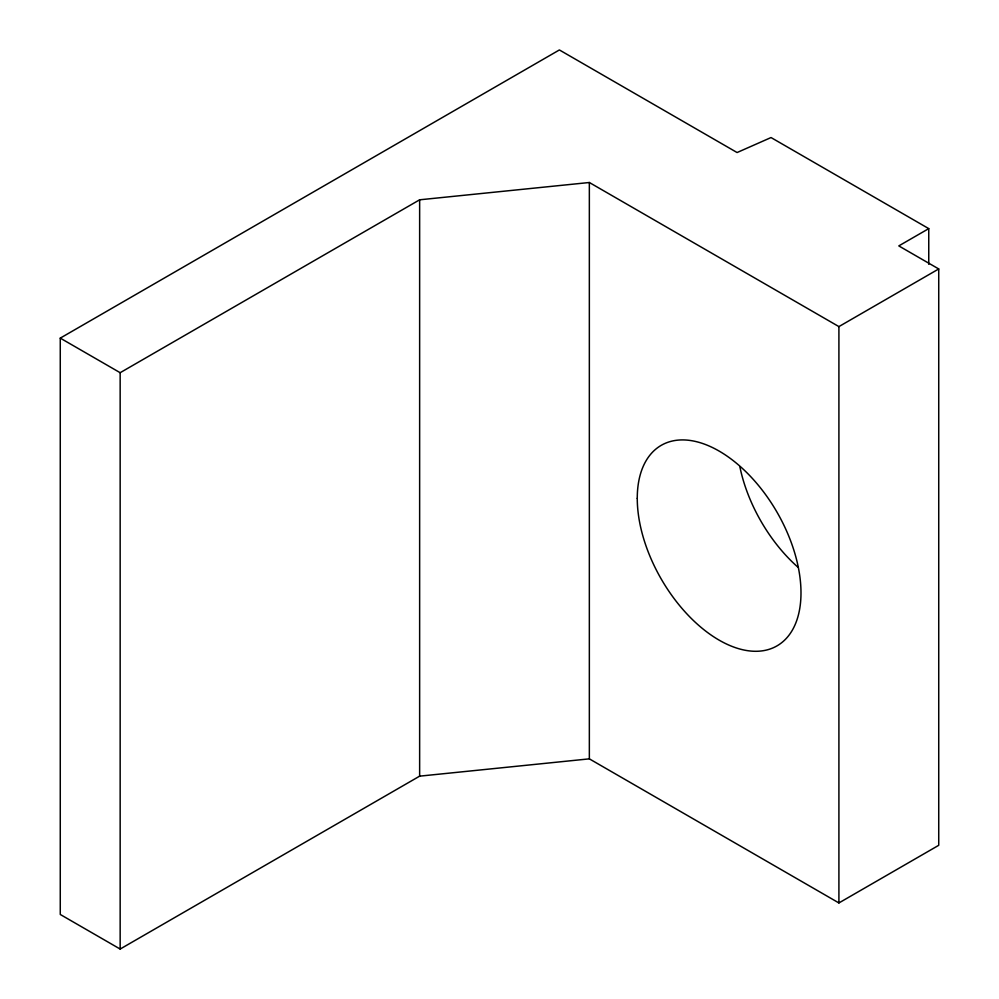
<?xml version="1.0" encoding="UTF-8"?>
<svg xmlns="http://www.w3.org/2000/svg" width="999" height="999" viewBox="0 0 999 999"><rect width="100%" height="100%" fill="white"/><g stroke="black" fill="none" stroke-linecap="round" stroke-linejoin="round"><path stroke-width="1.5" d="M928.758 228.621L898.8 245.904L938.735 268.956L938.735 845.304L838.91 902.946L589.348 758.853L419.642 776.148L120.155 949.05L60.265 914.472L60.265 338.124L559.39 49.95L737.087 152.535L771.028 137.55L928.758 228.621L928.758 264.31M60.265 338.124L120.155 372.702L419.642 199.8L589.348 182.505L838.91 326.598L938.735 268.956M838.91 326.598L838.91 902.946M589.348 182.505L589.348 758.853M419.642 199.8L419.642 776.148M120.155 372.702L120.155 949.05M797.751 567.045A115.759 66.833 60 0 1 739.872 466.783M637.262 498.351A115.759 66.833 60 0 0 760.052 651.098A115.759 66.833 60 0 0 760.052 487.375A115.759 66.833 60 0 0 637.262 498.351"/></g></svg>
